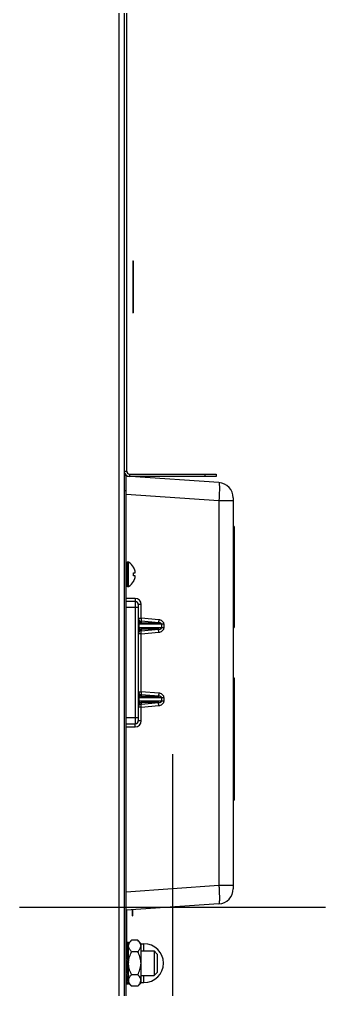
# Model space of a CAD drawing. Header units: millimetres. Extents: x -1319 to 3519, y -1539 to 2345.
# Drawn here: x -463.2 to -363.2, y -102 to 215.4 of the extents above; entities that cross this region are included whole.
import ezdxf

# ---------------------------------------------------------------- set-up
doc = ezdxf.new("R2010")
doc.units = ezdxf.units.MM
doc.header["$LTSCALE"] = 65.395
doc.layers.get('0').update_dxf_attribs({"linetype": 'CONTINUOUS'})

msp = doc.modelspace()

# ---------------------------------------------------------------- linework, layer by layer
at = {"linetype": 'Continuous'}
for p, q in [((-428.94, 960.17), (-428.94, -159.33)), ((-428.14, 67.67), (-428.14, 961.07)), ((-430.74, 948.22), (-430.74, -159.33)), ((-426.14, 136.37), (-426.04, 136.37)), ((-426.14, 136.37), (-426.14, 119.37)), ((-426.04, 136.37), (-426.04, 119.37)), ((-426.14, 119.37), (-426.04, 119.37)), ((-428.94, 67.67), (-428.14, 67.67)), ((-427.14, 66.67), (-398.94, 66.67)), ((-427.14, 65.87), (-427.14, 66.67)), ((-402.65, 66.67), (-402.65, 65.87)), ((-398.94, 66.67), (-398.94, 65.87)), ((-428.94, 66.37), (-428.87, 66.44)), ((-428.34, 66.17), (-428.94, 66.17)), ((-428.34, -133.33), (-428.34, 66.17)), ((-427.54, 65.91), (-428.34, 65.97)), ((-398.94, 65.87), (-427.14, 65.87)), ((-398, 63.89), (-426.88, 65.87)), ((-428.34, 61.17), (-428.94, 61.17)), ((-398, 57.9), (-428.34, 59.98)), ((-393.34, 57.9), (-398, 57.9)), ((-398, 57.9), (-398, -67.96)), ((-393.34, 58.9), (-393.34, -68.96)), ((-393.04, 49.47), (-393.34, 49.47)), ((-393.04, 49.47), (-393.04, 16.47)), ((-427.74, 37.87), (-427.94, 37.87)), ((-427.94, 29.87), (-427.94, 37.87)), ((-427.74, 29.87), (-427.74, 37.87)), ((-427.54, 29.92), (-427.54, 37.81)), ((-425.9, 36.17), (-425.86, 36.17)), ((-425.9, 34.37), (-425.35, 34.37)), ((-425.35, 33.37), (-425.9, 33.37)), ((-427.74, 29.87), (-427.94, 29.87)), ((-425.86, 31.57), (-425.9, 31.57)), ((-425.41, 25.97), (-428.34, 25.97)), ((-425.34, 24.97), (-428.34, 24.97)), ((-424.34, 22.97), (-428.34, 22.97)), ((-425.34, 24.97), (-425.34, -15.03)), ((-423.41, 23.97), (-424.34, 23.97)), ((-424.34, 23.97), (-424.34, -14.03)), ((-423.41, 19.49), (-423.41, 23.97)), ((-424.34, 19.49), (-423.41, 19.49)), ((-417.66, 19.01), (-423.41, 19.49)), ((-415.94, 17.52), (-424.34, 17.52)), ((-415.94, 16.42), (-424.34, 16.42)), ((-424.16, 17.52), (-424.16, 16.42)), ((-417.68, 18.02), (-423.43, 18.5)), ((-423.43, 18.5), (-423.43, 18.02)), ((-423.43, 18.02), (-417.68, 18.02)), ((-423.43, 15.44), (-417.68, 15.92)), ((-417.68, 15.92), (-423.43, 15.92)), ((-423.43, 15.92), (-423.43, 15.44)), ((-416.69, 16.42), (-416.69, 17.52)), ((-415.94, 16.42), (-415.94, 17.52)), ((-393.34, 16.47), (-393.04, 16.47)), ((-423.41, 14.45), (-424.34, 14.45)), ((-423.41, 14.45), (-417.66, 14.93)), ((-423.41, -4.51), (-423.41, 14.45)), ((-393.34, -0.03), (-393.04, -0.03)), ((-393.34, -1.78), (-393.04, -1.78)), ((-393.04, -0.03), (-393.04, -40.03)), ((-424.34, -4.51), (-423.41, -4.51)), ((-417.68, -5.98), (-423.43, -5.5)), ((-423.43, -5.5), (-423.43, -5.98)), ((-423.43, -5.98), (-417.68, -5.98)), ((-417.66, -4.99), (-423.41, -4.51)), ((-415.94, -6.48), (-424.34, -6.48)), ((-415.94, -7.58), (-424.34, -7.58)), ((-424.16, -6.48), (-424.16, -7.58)), ((-423.43, -8.56), (-417.68, -8.08)), ((-417.68, -8.08), (-423.43, -8.08)), ((-423.43, -8.08), (-423.43, -8.56)), ((-423.41, -9.55), (-417.66, -9.07)), ((-416.69, -7.58), (-416.69, -6.48)), ((-415.94, -7.58), (-415.94, -6.48)), ((-423.41, -9.55), (-424.34, -9.55)), ((-423.41, -14.03), (-423.41, -9.55)), ((-424.34, -13.03), (-428.34, -13.03)), ((-428.34, -15.03), (-425.34, -15.03)), ((-423.41, -14.03), (-424.34, -14.03)), ((-428.34, -16.03), (-425.41, -16.03)), ((-393.34, -34.78), (-393.04, -34.78)), ((-393.34, -40.03), (-393.04, -40.03)), ((-398, -67.96), (-428.34, -70.04)), ((-393.34, -67.96), (-398, -67.96)), ((-398, -73.95), (-428.34, -76.03)), ((-428.24, -76.02), (-428.24, -86.48)), ((-426.34, -75.89), (-426.34, -77.83)), ((-426.24, -75.89), (-426.24, -77.83)), ((-426.34, -77.83), (-426.24, -77.83)), ((-427.98, -86.48), (-428.34, -86.48)), ((-428.34, -86.56), (-428.2, -86.54)), ((-427.98, -87.24), (-428.34, -86.91)), ((-428.34, -87.46), (-428.2, -87.42)), ((-427.98, -88.74), (-428.34, -88.11)), ((-427.52, -87.19), (-428.2, -86.54)), ((-427.52, -88.63), (-428.2, -87.42)), ((-427.98, -86.48), (-427.52, -86.48)), ((-427.98, -87.24), (-427.52, -87.19)), ((-427.98, -88.74), (-427.52, -88.63)), ((-427.7, -88.3), (-427.66, -88.16)), ((-427.57, -86.98), (-427.52, -86.98)), ((-427.56, -87.52), (-427.52, -87.53)), ((-426.52, -85.83), (-427.52, -86.83)), ((-427.52, -90.64), (-427.52, -86.83)), ((-424.52, -85.83), (-426.52, -85.83)), ((-423.52, -86.83), (-424.52, -85.83)), ((-423.52, -86.83), (-423.52, -99.84)), ((-423.52, -86.98), (-422.49, -86.98)), ((-422.49, -89.33), (-422.49, -86.98)), ((-428.34, -89.06), (-428.2, -89.02)), ((-427.98, -90.79), (-428.34, -89.94)), ((-428.34, -91.18), (-428.2, -91.13)), ((-427.52, -90.65), (-428.2, -89.02)), ((-427.52, -92.98), (-428.2, -91.13)), ((-427.98, -90.79), (-427.52, -90.65)), ((-427.91, -91.5), (-427.84, -91.5)), ((-427.84, -91.56), (-427.88, -91.56)), ((-427.84, -91.5), (-427.84, -92.1)), ((-427.69, -89.33), (-427.52, -89.33)), ((-427.62, -89.13), (-427.52, -89.17)), ((-427.52, -95.33), (-427.52, -90.65)), ((-424.52, -89.58), (-426.52, -89.58)), ((-423.52, -89.33), (-419.14, -89.33)), ((-419.14, -89.33), (-418.14, -90.33)), ((-419.14, -89.33), (-419.14, -97.33)), ((-418.14, -90.33), (-418.14, -96.33)), ((-427.98, -93.15), (-428.34, -92.18)), ((-428.34, -93.24), (-427.84, -93.24)), ((-427.84, -93.26), (-428.34, -93.26)), ((-428.34, -93.33), (-427.84, -93.33)), ((-427.84, -93.4), (-428.34, -93.4)), ((-428.34, -93.42), (-427.84, -93.42)), ((-428.34, -93.56), (-428.2, -93.51)), ((-427.98, -95.53), (-428.34, -94.56)), ((-428.3, -95.11), (-428.34, -95.11)), ((-428.34, -95.16), (-428.28, -95.16)), ((-427.52, -95.36), (-428.2, -93.51)), ((-427.98, -93.15), (-427.52, -92.98)), ((-427.84, -93.24), (-427.84, -94.2)), ((-428.34, -95.91), (-428.2, -95.87)), ((-427.98, -97.64), (-428.34, -96.79)), ((-428.34, -97.95), (-428.2, -97.92)), ((-427.52, -97.5), (-428.2, -95.87)), ((-427.52, -99.13), (-428.2, -97.92)), ((-427.98, -95.53), (-427.52, -95.36)), ((-427.98, -97.64), (-427.52, -97.5)), ((-427.84, -96.6), (-427.84, -95.48)), ((-427.84, -97.6), (-427.84, -98.08)), ((-427.83, -97.66), (-427.83, -97.6)), ((-427.52, -98.03), (-427.7, -98.36)), ((-427.56, -97.28), (-427.52, -97.5)), ((-427.55, -97.33), (-427.52, -97.33)), ((-427.52, -99.09), (-427.52, -95.36)), ((-424.52, -97.08), (-426.52, -97.08)), ((-423.52, -97.33), (-419.14, -97.33)), ((-422.49, -99.68), (-422.49, -97.33)), ((-419.14, -97.33), (-418.14, -96.33)), ((-427.98, -99.24), (-428.34, -98.61)), ((-428.34, -99.43), (-428.2, -99.42)), ((-427.98, -100.12), (-428.34, -99.78)), ((-427.52, -100.18), (-428.34, -100.18)), ((-427.52, -100.06), (-428.2, -99.42)), ((-427.98, -99.24), (-427.52, -99.13)), ((-427.98, -100.12), (-427.52, -100.06)), ((-427.52, -99.48), (-427.59, -99.55)), ((-427.57, -99.68), (-427.52, -99.68)), ((-427.52, -99.84), (-427.52, -99.13)), ((-426.52, -100.84), (-427.52, -99.84)), ((-424.52, -100.84), (-426.52, -100.84)), ((-423.52, -99.84), (-424.52, -100.84)), ((-423.52, -99.68), (-422.49, -99.68))]:
    msp.add_line(p, q, dxfattribs=at)
at = {"color": 1}
for p, q in [((-413.17, -24.99), (-413.17, -124.99)), ((-463.17, -74.99), (-363.17, -74.99))]:
    msp.add_line(p, q, dxfattribs=at)
at = {"linetype": 'Continuous'}
for points in [[(-427.52, -95.33), (-427.58, -95.18), (-427.65, -94.99), (-427.71, -94.81), (-427.77, -94.65), (-427.8, -94.54), (-427.82, -94.46), (-427.83, -94.4), (-427.84, -94.34), (-427.84, -94.28), (-427.84, -94.2)], [(-427.81, -96.42), (-427.83, -96.29), (-427.84, -96.17), (-427.84, -96.06), (-427.84, -95.95)], [(-427.81, -97.89), (-427.82, -97.81), (-427.82, -97.73), (-427.83, -97.66)], [(-427.56, -97.28), (-427.59, -97.2), (-427.65, -97.02), (-427.71, -96.86), (-427.75, -96.7), (-427.79, -96.55), (-427.81, -96.42)], [(-427.66, -98.5), (-427.69, -98.4), (-427.72, -98.31), (-427.74, -98.22), (-427.76, -98.14), (-427.78, -98.05), (-427.79, -97.97), (-427.81, -97.89)]]:
    msp.add_lwpolyline(points, dxfattribs=at)
for centre, radius, start, end in [((-427.14, 67.67), 1.8, 180, 270), ((-427.14, 67.67), 1, 180, 270), ((-430.14, 65.17), 1.8, 33.7945, 48.1134), ((-398.34, 58.9), 5, 0, 86.0773), ((-427.94, 37.47), 0.4, 90, 180), ((-427.74, 37.47), 0.4, 59.6988, 90), ((-429.96, 33.67), 4.8, 31.4579, 59.6988), ((-429.95, 33.68), 4.75, 28.9687, 31.5341), ((-429.95, 33.68), 4.75, 28.0074, 28.9684), ((-429.94, 33.69), 4.75, 26.6813, 28.0074), ((-429.94, 33.69), 4.74, 25.5402, 26.6812), ((-429.94, 33.69), 4.74, 24.5722, 25.5402), ((-429.93, 33.69), 4.73, 23.3175, 24.5722), ((-429.93, 33.69), 4.73, 22.5474, 23.3174), ((-429.92, 33.7), 4.72, 21.0025, 22.5476), ((-429.91, 33.7), 4.72, 20.5181, 21.0023), ((-429.9, 33.7), 4.7, 18.4656, 20.5187), ((-429.88, 33.71), 4.68, 17.3773, 18.465), ((-429.87, 33.71), 4.67, 16.3949, 17.3772), ((-429.84, 33.72), 4.64, 14.3176, 16.3964), ((-429.65, 33.87), 3.79, 0.0089, 7.5987), ((-429.65, 33.87), 3.79, 352.4013, 359.9911), ((-429.95, 34.06), 4.75, 328.4659, 331.0313), ((-429.95, 34.05), 4.75, 331.0316, 331.9926), ((-429.94, 34.05), 4.75, 331.9926, 333.3187), ((-429.94, 34.05), 4.74, 333.3188, 334.4598), ((-429.94, 34.05), 4.74, 334.4598, 335.4278), ((-429.93, 34.05), 4.73, 335.4278, 336.6825), ((-429.93, 34.05), 4.73, 336.6826, 337.4526), ((-429.92, 34.04), 4.72, 337.4524, 338.9975), ((-429.91, 34.04), 4.72, 338.9977, 339.4819), ((-429.9, 34.04), 4.7, 339.4813, 341.5344), ((-429.88, 34.03), 4.68, 341.535, 342.6227), ((-429.87, 34.02), 4.67, 342.6228, 343.6051), ((-429.84, 34.02), 4.64, 343.6036, 345.6824), ((-427.34, 34.62), 2.01, 5.1401, 7.2744), ((-427.34, 34.62), 2.01, 352.7259, 354.7415), ((-427.34, 33.12), 2.01, 5.2585, 7.2741), ((-427.34, 33.12), 2.01, 352.7256, 354.8598), ((-427.31, 34.62), 1.98, 4.2856, 5.1372), ((-427.3, 34.62), 1.97, 3.0233, 4.286), ((-427.3, 34.62), 1.97, 355.3984, 356.7833), ((-427.32, 34.62), 1.98, 354.7442, 355.3991), ((-427.32, 33.12), 1.98, 4.6009, 5.2558), ((-427.3, 33.12), 1.97, 3.2167, 4.6016), ((-427.3, 33.12), 1.97, 355.714, 356.9766), ((-427.31, 33.12), 1.98, 354.8627, 355.7144), ((-427.29, 34.62), 1.96, 1.9964, 3.0228), ((-427.28, 34.62), 1.95, 0.9261, 1.9964), ((-427.28, 34.62), 1.95, 358.8459, 0.9258), ((-427.29, 34.62), 1.96, 357.6234, 358.8455), ((-427.29, 34.62), 1.96, 356.7841, 357.6235), ((-427.29, 33.12), 1.96, 2.3765, 3.2159), ((-427.29, 33.12), 1.95, 1.1545, 2.3767), ((-427.28, 33.12), 1.95, 0.1995, 1.1541), ((-427.28, 33.12), 1.95, 359.0741, 0.1995), ((-427.28, 33.12), 1.95, 358.0037, 359.0738), ((-427.29, 33.12), 1.96, 356.9771, 358.0037), ((-427.94, 30.27), 0.4, 180, 270), ((-427.74, 30.27), 0.4, 270, 300.3012), ((-429.96, 34.07), 4.8, 300.3012, 328.5421), ((-425.41, 23.97), 2, 0.0003, 89.9997), ((-425.34, 23.97), 1, 0, 90), ((-423.34, 19.49), 0.999, 180.0507, 265.0724), ((-423.34, 19.01), 0.999, 180.0507, 265.0724), ((-423.34, 14.93), 0.999, 94.9276, 179.9493), ((-423.34, 14.45), 0.999, 94.9276, 179.9493), ((-423.34, -4.51), 0.999, 180.0507, 265.0724), ((-423.34, -4.99), 0.999, 180.0507, 265.0724), ((-423.34, -9.07), 0.999, 94.9276, 179.9493), ((-423.34, -9.55), 0.999, 94.9276, 179.9493), ((-425.41, -14.03), 2, 270.0003, 359.9997), ((-425.34, -14.03), 1, 270, 360), ((-398.34, -68.96), 5, 273.9227, 360), ((-429.76, -86.41), 2.25, 355.0604, 358.1133), ((-422.49, -93.33), 6.35, 270, 90), ((-424.72, -93.72), 4.32, 143.3162, 143.5083), ((-420.19, -97.1), 9.97, 143.1166, 143.2974), ((-428.36, -91.81), 0.554, 31.7457, 32.6828), ((-428.28, -89.11), 0.769, 342.806, 343.3522), ((-427.82, -94.85), 0.554, 211.7231, 212.714), ((-421.07, -93.33), 6.45, 176.9343, 177.6338), ((-436.06, -89.51), 10.06, 323.1477, 323.3231), ((-431.51, -92.9), 4.38, 323.3408, 323.53), ((-425.31, -97.66), 2.54, 189.2743, 192.1334), ((-428.95, -99.18), 1.44, 2.2616, 3.5927), ((-425.89, -98.96), 1.63, 184.7243, 185.8252), ((-429.76, -100.25), 2.25, 1.8867, 4.9378)]:
    msp.add_arc(centre, radius, start, end, dxfattribs=at)
for points, knots in [([(-398, 63.89), (-397.99, 63.89), (-397.97, 63.86), (-397.95, 63.82), (-397.93, 63.74), (-397.91, 63.61), (-397.89, 63.41), (-397.88, 63.16), (-397.86, 62.72), (-397.86, 62.07), (-397.87, 61.18), (-397.89, 60.16), (-397.94, 59.05), (-397.98, 58.29), (-398, 57.9)], [0, 0, 0, 0, 0.007364, 0.013962, 0.022757, 0.047088, 0.080374, 0.12238, 0.172744, 0.296622, 0.44738, 0.619314, 0.805886, 1, 1, 1, 1]), ([(-425.41, 25.97), (-425.41, 25.84), (-425.41, 25.66), (-425.4, 25.42), (-425.39, 25.27), (-425.38, 25.15), (-425.37, 25.06), (-425.36, 25), (-425.35, 24.98), (-425.34, 24.97), (-425.34, 24.97)], [0, 0, 0, 0, 0.379716, 0.551365, 0.701949, 0.825765, 0.918199, 0.976078, 0.99181, 1, 1, 1, 1]), ([(-423.41, 19.49), (-423.42, 19.37), (-423.43, 19.19), (-423.44, 18.96), (-423.45, 18.82), (-423.45, 18.69), (-423.45, 18.6), (-423.44, 18.54), (-423.44, 18.51), (-423.43, 18.5), (-423.43, 18.5)], [0, 0, 0, 0, 0.367646, 0.535001, 0.683414, 0.807718, 0.903647, 0.968081, 0.988003, 1, 1, 1, 1]), ([(-423.43, 18.02), (-423.49, 18.01), (-423.63, 17.99), (-423.79, 17.94), (-423.92, 17.88), (-424.02, 17.81), (-424.12, 17.7), (-424.16, 17.59), (-424.16, 17.52)], [0, 0, 0, 0, 0.205557, 0.418152, 0.53059, 0.65155, 0.791851, 1, 1, 1, 1]), ([(-424.16, 16.42), (-424.16, 16.35), (-424.12, 16.24), (-424.02, 16.13), (-423.92, 16.06), (-423.79, 16), (-423.63, 15.94), (-423.49, 15.93), (-423.43, 15.92)], [0, 0, 0, 0, 0.208151, 0.348452, 0.469411, 0.58185, 0.794444, 1, 1, 1, 1]), ([(-417.66, 19.01), (-417.67, 18.89), (-417.68, 18.71), (-417.69, 18.48), (-417.7, 18.34), (-417.7, 18.22), (-417.7, 18.12), (-417.69, 18.06), (-417.69, 18.03), (-417.68, 18.02), (-417.68, 18.02)], [0, 0, 0, 0, 0.367646, 0.535001, 0.683413, 0.807718, 0.903647, 0.96808, 0.988003, 1, 1, 1, 1]), ([(-417.66, 14.93), (-417.67, 15.05), (-417.68, 15.23), (-417.69, 15.45), (-417.7, 15.6), (-417.7, 15.72), (-417.7, 15.82), (-417.69, 15.88), (-417.69, 15.91), (-417.68, 15.92), (-417.68, 15.92)], [0, 0, 0, 0, 0.367646, 0.535001, 0.683413, 0.807718, 0.903647, 0.96808, 0.988003, 1, 1, 1, 1]), ([(-416.69, 17.52), (-416.69, 17.57), (-416.73, 17.68), (-416.85, 17.78), (-416.98, 17.86), (-417.11, 17.92), (-417.25, 17.96), (-417.44, 18), (-417.58, 18.01), (-417.68, 18.02)], [0, 0, 0, 0, 0.137333, 0.267078, 0.392397, 0.515538, 0.637485, 0.758724, 1, 1, 1, 1]), ([(-417.68, 15.92), (-417.58, 15.93), (-417.44, 15.94), (-417.25, 15.98), (-417.11, 16.02), (-416.98, 16.08), (-416.85, 16.15), (-416.73, 16.26), (-416.69, 16.36), (-416.69, 16.42)], [0, 0, 0, 0, 0.241276, 0.362515, 0.484462, 0.607603, 0.732922, 0.862667, 1, 1, 1, 1]), ([(-415.94, 17.52), (-415.94, 17.62), (-415.97, 17.83), (-416.13, 18.22), (-416.49, 18.61), (-417.04, 18.91), (-417.45, 18.99), (-417.66, 19.01)], [0, 0, 0, 0, 0.125295, 0.250623, 0.500052, 0.749945, 1, 1, 1, 1]), ([(-417.66, 14.93), (-417.45, 14.94), (-417.04, 15.03), (-416.49, 15.33), (-416.13, 15.72), (-415.97, 16.11), (-415.94, 16.31), (-415.94, 16.42)], [0, 0, 0, 0, 0.250055, 0.499948, 0.749377, 0.874705, 1, 1, 1, 1]), ([(-423.41, 14.45), (-423.42, 14.57), (-423.43, 14.75), (-423.44, 14.97), (-423.45, 15.12), (-423.45, 15.24), (-423.45, 15.34), (-423.44, 15.4), (-423.44, 15.43), (-423.43, 15.44), (-423.43, 15.44)], [0, 0, 0, 0, 0.367646, 0.535001, 0.683414, 0.807718, 0.903647, 0.968081, 0.988003, 1, 1, 1, 1]), ([(-423.43, -5.98), (-423.49, -5.99), (-423.63, -6.01), (-423.79, -6.06), (-423.92, -6.12), (-424.02, -6.19), (-424.12, -6.3), (-424.16, -6.41), (-424.16, -6.48)], [0, 0, 0, 0, 0.205557, 0.418152, 0.53059, 0.65155, 0.791851, 1, 1, 1, 1]), ([(-423.41, -4.51), (-423.42, -4.63), (-423.43, -4.81), (-423.44, -5.04), (-423.45, -5.18), (-423.45, -5.31), (-423.45, -5.4), (-423.44, -5.46), (-423.44, -5.49), (-423.43, -5.5), (-423.43, -5.5)], [0, 0, 0, 0, 0.367646, 0.535001, 0.683413, 0.807718, 0.903647, 0.96808, 0.988003, 1, 1, 1, 1]), ([(-417.66, -4.99), (-417.67, -5.11), (-417.68, -5.29), (-417.69, -5.52), (-417.7, -5.66), (-417.7, -5.78), (-417.7, -5.88), (-417.69, -5.94), (-417.69, -5.97), (-417.68, -5.98), (-417.68, -5.98)], [0, 0, 0, 0, 0.367646, 0.535001, 0.683413, 0.807718, 0.903647, 0.96808, 0.988003, 1, 1, 1, 1]), ([(-416.69, -6.48), (-416.69, -6.43), (-416.73, -6.32), (-416.85, -6.22), (-416.98, -6.14), (-417.11, -6.08), (-417.25, -6.04), (-417.44, -6), (-417.58, -5.99), (-417.68, -5.98)], [0, 0, 0, 0, 0.137333, 0.267078, 0.392397, 0.515538, 0.637485, 0.758724, 1, 1, 1, 1]), ([(-415.94, -6.48), (-415.94, -6.38), (-415.97, -6.17), (-416.13, -5.78), (-416.49, -5.39), (-417.04, -5.09), (-417.45, -5.01), (-417.66, -4.99)], [0, 0, 0, 0, 0.125295, 0.250623, 0.500052, 0.749945, 1, 1, 1, 1]), ([(-424.16, -7.58), (-424.16, -7.65), (-424.12, -7.76), (-424.02, -7.87), (-423.92, -7.94), (-423.79, -8), (-423.63, -8.06), (-423.49, -8.07), (-423.43, -8.08)], [0, 0, 0, 0, 0.208151, 0.348452, 0.469411, 0.58185, 0.794444, 1, 1, 1, 1]), ([(-423.41, -9.55), (-423.42, -9.43), (-423.43, -9.25), (-423.44, -9.03), (-423.45, -8.88), (-423.45, -8.76), (-423.45, -8.66), (-423.44, -8.6), (-423.44, -8.57), (-423.43, -8.56), (-423.43, -8.56)], [0, 0, 0, 0, 0.367646, 0.535001, 0.683413, 0.807718, 0.903647, 0.96808, 0.988003, 1, 1, 1, 1]), ([(-417.66, -9.07), (-417.67, -8.95), (-417.68, -8.77), (-417.69, -8.55), (-417.7, -8.4), (-417.7, -8.28), (-417.7, -8.18), (-417.69, -8.12), (-417.69, -8.09), (-417.68, -8.08), (-417.68, -8.08)], [0, 0, 0, 0, 0.367646, 0.535001, 0.683413, 0.807718, 0.903647, 0.96808, 0.988003, 1, 1, 1, 1]), ([(-417.68, -8.08), (-417.58, -8.07), (-417.44, -8.06), (-417.25, -8.02), (-417.11, -7.98), (-416.98, -7.92), (-416.85, -7.85), (-416.73, -7.74), (-416.69, -7.64), (-416.69, -7.58)], [0, 0, 0, 0, 0.241276, 0.362515, 0.484462, 0.607603, 0.732922, 0.862667, 1, 1, 1, 1]), ([(-417.66, -9.07), (-417.45, -9.06), (-417.04, -8.97), (-416.49, -8.67), (-416.13, -8.28), (-415.97, -7.89), (-415.94, -7.69), (-415.94, -7.58)], [0, 0, 0, 0, 0.250055, 0.499948, 0.749377, 0.874705, 1, 1, 1, 1]), ([(-425.41, -16.03), (-425.41, -15.9), (-425.41, -15.72), (-425.4, -15.48), (-425.39, -15.33), (-425.38, -15.21), (-425.37, -15.12), (-425.36, -15.06), (-425.35, -15.04), (-425.34, -15.03), (-425.34, -15.03)], [0, 0, 0, 0, 0.379716, 0.551365, 0.701949, 0.825765, 0.918199, 0.976078, 0.99181, 1, 1, 1, 1]), ([(-398, -67.96), (-397.98, -68.35), (-397.94, -69.11), (-397.89, -70.22), (-397.87, -71.24), (-397.86, -72.14), (-397.86, -72.79), (-397.88, -73.22), (-397.89, -73.47), (-397.91, -73.67), (-397.93, -73.8), (-397.95, -73.88), (-397.97, -73.92), (-397.99, -73.95), (-398, -73.95)], [0, 0, 0, 0, 0.194114, 0.380686, 0.55262, 0.703379, 0.827256, 0.87762, 0.919626, 0.952912, 0.977243, 0.986038, 0.992636, 1, 1, 1, 1]), ([(-428.12, -89.2), (-428.09, -89.12), (-428.03, -88.97), (-427.99, -88.82), (-427.98, -88.74)], [0, 0, 0, 0, 0.531474, 1, 1, 1, 1]), ([(-428.07, -87.66), (-428.06, -87.62), (-428.02, -87.49), (-427.99, -87.35), (-427.98, -87.24)], [0, 0, 0, 0, 0.265604, 1, 1, 1, 1]), ([(-428.01, -86.71), (-428.01, -86.69), (-428, -86.62), (-427.99, -86.54), (-427.98, -86.48)], [0, 0, 0, 0, 0.257825, 1, 1, 1, 1]), ([(-427.84, -89.9), (-427.83, -89.81), (-427.78, -89.61), (-427.68, -89.31), (-427.57, -88.98), (-427.52, -88.75), (-427.52, -88.63)], [0, 0, 0, 0, 0.2147, 0.46269, 0.7313, 1, 1, 1, 1]), ([(-427.74, -88.24), (-427.73, -88.19), (-427.66, -87.96), (-427.6, -87.73), (-427.56, -87.56)], [0, 0, 0, 0, 0.240015, 1, 1, 1, 1]), ([(-427.66, -88.16), (-427.65, -88.13), (-427.61, -88.03), (-427.58, -87.92), (-427.56, -87.83)], [0, 0, 0, 0, 0.245261, 1, 1, 1, 1]), ([(-427.61, -87.1), (-427.6, -87.07), (-427.58, -86.98), (-427.56, -86.89), (-427.55, -86.82)], [0, 0, 0, 0, 0.247214, 1, 1, 1, 1]), ([(-427.59, -87.11), (-427.58, -87.09), (-427.56, -86.99), (-427.54, -86.9), (-427.53, -86.82)], [0, 0, 0, 0, 0.245686, 1, 1, 1, 1]), ([(-427.56, -87.56), (-427.56, -87.53), (-427.53, -87.41), (-427.52, -87.28), (-427.52, -87.19)], [0, 0, 0, 0, 0.247864, 1, 1, 1, 1]), ([(-427.56, -87.83), (-427.55, -87.81), (-427.53, -87.72), (-427.52, -87.63), (-427.52, -87.57)], [0, 0, 0, 0, 0.241658, 1, 1, 1, 1]), ([(-427.55, -86.82), (-427.55, -86.8), (-427.54, -86.73), (-427.53, -86.66), (-427.52, -86.6)], [0, 0, 0, 0, 0.247191, 1, 1, 1, 1]), ([(-427.53, -86.82), (-427.53, -86.81), (-427.52, -86.73), (-427.52, -86.66), (-427.52, -86.6)], [0, 0, 0, 0, 0.244796, 1, 1, 1, 1]), ([(-427.52, -87.57), (-427.51, -87.54), (-427.5, -87.42), (-427.47, -87.3), (-427.45, -87.21)], [0, 0, 0, 0, 0.24744, 1, 1, 1, 1]), ([(-426.52, -89.58), (-426.65, -89.45), (-426.87, -89.21), (-427.13, -88.85), (-427.38, -88.42), (-427.5, -88.07), (-427.52, -87.84)], [0, 0, 0, 0, 0.274764, 0.470176, 0.655695, 1, 1, 1, 1]), ([(-427.45, -87.21), (-427.37, -86.95), (-427.1, -86.45), (-426.72, -86.03), (-426.52, -85.83)], [0, 0, 0, 0, 0.472983, 1, 1, 1, 1]), ([(-423.52, -87.57), (-423.53, -87.41), (-423.62, -87.01), (-423.97, -86.41), (-424.32, -86.02), (-424.52, -85.83)], [0, 0, 0, 0, 0.227076, 0.594171, 1, 1, 1, 1]), ([(-424.52, -89.58), (-424.38, -89.45), (-424.16, -89.21), (-423.9, -88.85), (-423.65, -88.42), (-423.53, -88.07), (-423.52, -87.84)], [0, 0, 0, 0, 0.274764, 0.470176, 0.655695, 1, 1, 1, 1]), ([(-427.9, -91.51), (-427.92, -91.48), (-427.97, -91.41), (-428.06, -91.32), (-428.13, -91.25), (-428.18, -91.19), (-428.19, -91.17)], [0, 0, 0, 0, 0.273324, 0.548922, 0.798023, 1, 1, 1, 1]), ([(-428.17, -91.12), (-428.12, -91.06), (-428.05, -90.96), (-427.99, -90.85), (-427.98, -90.79)], [0, 0, 0, 0, 0.551459, 1, 1, 1, 1]), ([(-427.84, -91.67), (-427.84, -91.66), (-427.84, -91.63), (-427.85, -91.59), (-427.87, -91.57)], [0, 0, 0, 0, 0.233849, 1, 1, 1, 1]), ([(-427.84, -91.5), (-427.84, -91.44), (-427.8, -91.31), (-427.69, -91.11), (-427.58, -90.89), (-427.52, -90.73), (-427.52, -90.65)], [0, 0, 0, 0, 0.192353, 0.445479, 0.732475, 1, 1, 1, 1]), ([(-427.54, -89.33), (-427.54, -89.31), (-427.53, -89.26), (-427.52, -89.21), (-427.52, -89.17)], [0, 0, 0, 0, 0.23917, 1, 1, 1, 1]), ([(-427.51, -92.98), (-427.5, -92.69), (-427.42, -92.09), (-427.13, -90.94), (-426.78, -90.11), (-426.52, -89.58)], [0, 0, 0, 0, 0.250122, 0.500232, 1, 1, 1, 1]), ([(-423.52, -93.06), (-423.53, -92.76), (-423.6, -92.15), (-423.89, -90.97), (-424.24, -90.12), (-424.52, -89.58)], [0, 0, 0, 0, 0.2501, 0.500228, 1, 1, 1, 1]), ([(-428.34, -93.24), (-428.34, -93.23), (-428.33, -93.23), (-428.31, -93.22), (-428.28, -93.21), (-428.23, -93.21), (-428.17, -93.2), (-428.11, -93.19), (-428.05, -93.18), (-428.01, -93.16), (-427.99, -93.16), (-427.98, -93.15)], [0, 0, 0, 0, 0.055168, 0.100321, 0.157884, 0.303517, 0.474432, 0.651034, 0.811492, 0.934022, 1, 1, 1, 1]), ([(-428.34, -95), (-428.34, -95), (-428.34, -95.04), (-428.33, -95.07), (-428.32, -95.09)], [0, 0, 0, 0, 0.23362, 1, 1, 1, 1]), ([(-428.29, -95.15), (-428.26, -95.19), (-428.21, -95.25), (-428.13, -95.34), (-428.05, -95.41), (-428.01, -95.47), (-427.99, -95.5)], [0, 0, 0, 0, 0.273384, 0.548869, 0.79793, 1, 1, 1, 1]), ([(-427.84, -93.42), (-427.84, -93.43), (-427.85, -93.44), (-427.87, -93.44), (-427.9, -93.45), (-427.95, -93.45), (-428.01, -93.46), (-428.07, -93.47), (-428.13, -93.48), (-428.17, -93.5), (-428.19, -93.5), (-428.2, -93.51)], [0, 0, 0, 0, 0.05522, 0.100344, 0.157888, 0.303527, 0.47448, 0.651117, 0.811552, 0.93397, 1, 1, 1, 1]), ([(-427.84, -93.24), (-427.84, -93.24), (-427.84, -93.23), (-427.82, -93.22), (-427.81, -93.21), (-427.79, -93.2)], [0, 0, 0, 0, 0.113394, 0.317978, 1, 1, 1, 1]), ([(-427.79, -93.2), (-427.78, -93.19), (-427.72, -93.16), (-427.64, -93.1), (-427.57, -93.05), (-427.55, -93.02)], [0, 0, 0, 0, 0.218504, 0.621767, 1, 1, 1, 1]), ([(-427.55, -93.02), (-427.54, -93.01), (-427.53, -93), (-427.52, -92.99), (-427.52, -92.98)], [0, 0, 0, 0, 0.59811, 1, 1, 1, 1]), ([(-426.52, -97.08), (-426.79, -96.54), (-427.14, -95.69), (-427.43, -94.51), (-427.5, -93.9), (-427.52, -93.6)], [0, 0, 0, 0, 0.499772, 0.7499, 1, 1, 1, 1]), ([(-424.52, -97.08), (-424.24, -96.54), (-423.89, -95.69), (-423.6, -94.51), (-423.53, -93.9), (-423.52, -93.6)], [0, 0, 0, 0, 0.499772, 0.7499, 1, 1, 1, 1]), ([(-428.02, -95.54), (-428.06, -95.6), (-428.13, -95.7), (-428.19, -95.81), (-428.2, -95.87)], [0, 0, 0, 0, 0.551553, 1, 1, 1, 1]), ([(-428.06, -97.46), (-428.09, -97.54), (-428.16, -97.69), (-428.19, -97.84), (-428.2, -97.92)], [0, 0, 0, 0, 0.531204, 1, 1, 1, 1]), ([(-427.84, -97.8), (-427.84, -97.82), (-427.84, -97.91), (-427.83, -98), (-427.82, -98.07)], [0, 0, 0, 0, 0.242751, 1, 1, 1, 1]), ([(-427.62, -97.53), (-427.61, -97.57), (-427.56, -97.73), (-427.52, -97.9), (-427.52, -98.03)], [0, 0, 0, 0, 0.25166, 1, 1, 1, 1]), ([(-427.52, -98.83), (-427.5, -98.67), (-427.41, -98.27), (-427.06, -97.67), (-426.71, -97.28), (-426.52, -97.08)], [0, 0, 0, 0, 0.227076, 0.594171, 1, 1, 1, 1]), ([(-423.52, -98.83), (-423.53, -98.67), (-423.62, -98.27), (-423.97, -97.67), (-424.32, -97.28), (-424.52, -97.08)], [0, 0, 0, 0, 0.227076, 0.594171, 1, 1, 1, 1]), ([(-428.12, -99), (-428.13, -99.04), (-428.17, -99.17), (-428.19, -99.31), (-428.2, -99.42)], [0, 0, 0, 0, 0.265231, 1, 1, 1, 1]), ([(-428.17, -99.95), (-428.17, -99.97), (-428.19, -100.05), (-428.2, -100.12), (-428.2, -100.18)], [0, 0, 0, 0, 0.257041, 1, 1, 1, 1]), ([(-427.69, -99.17), (-427.68, -99.2), (-427.65, -99.33), (-427.61, -99.45), (-427.59, -99.55)], [0, 0, 0, 0, 0.245514, 1, 1, 1, 1]), ([(-427.66, -98.5), (-427.65, -98.53), (-427.61, -98.64), (-427.58, -98.75), (-427.56, -98.83)], [0, 0, 0, 0, 0.245261, 1, 1, 1, 1]), ([(-427.59, -99.55), (-427.58, -99.57), (-427.56, -99.67), (-427.54, -99.76), (-427.53, -99.84)], [0, 0, 0, 0, 0.245689, 1, 1, 1, 1]), ([(-427.56, -98.83), (-427.55, -98.85), (-427.53, -98.94), (-427.52, -99.03), (-427.52, -99.09)], [0, 0, 0, 0, 0.241658, 1, 1, 1, 1]), ([(-427.56, -99.13), (-427.55, -99.16), (-427.53, -99.27), (-427.52, -99.39), (-427.52, -99.48)], [0, 0, 0, 0, 0.248024, 1, 1, 1, 1]), ([(-427.53, -99.84), (-427.53, -99.86), (-427.52, -99.93), (-427.52, -100), (-427.52, -100.06)], [0, 0, 0, 0, 0.244792, 1, 1, 1, 1]), ([(-426.52, -100.84), (-426.65, -100.71), (-426.86, -100.47), (-427.13, -100.12), (-427.37, -99.7), (-427.49, -99.36), (-427.51, -99.13)], [0, 0, 0, 0, 0.274358, 0.469689, 0.655323, 1, 1, 1, 1]), ([(-424.52, -100.84), (-424.38, -100.7), (-424.16, -100.47), (-423.9, -100.11), (-423.65, -99.68), (-423.53, -99.33), (-423.52, -99.09)], [0, 0, 0, 0, 0.274764, 0.470176, 0.655695, 1, 1, 1, 1])]:
    msp.add_open_spline(points, degree=3, knots=knots, dxfattribs=at)
for points in [[(-427.87, -91.57), (-427.87, -91.55), (-427.88, -91.53), (-427.89, -91.52)], [(-428.32, -95.09), (-428.31, -95.11), (-428.3, -95.13), (-428.29, -95.14)]]:
    msp.add_open_spline(points, degree=3, dxfattribs=at)

doc.saveas('drawing.dxf')
